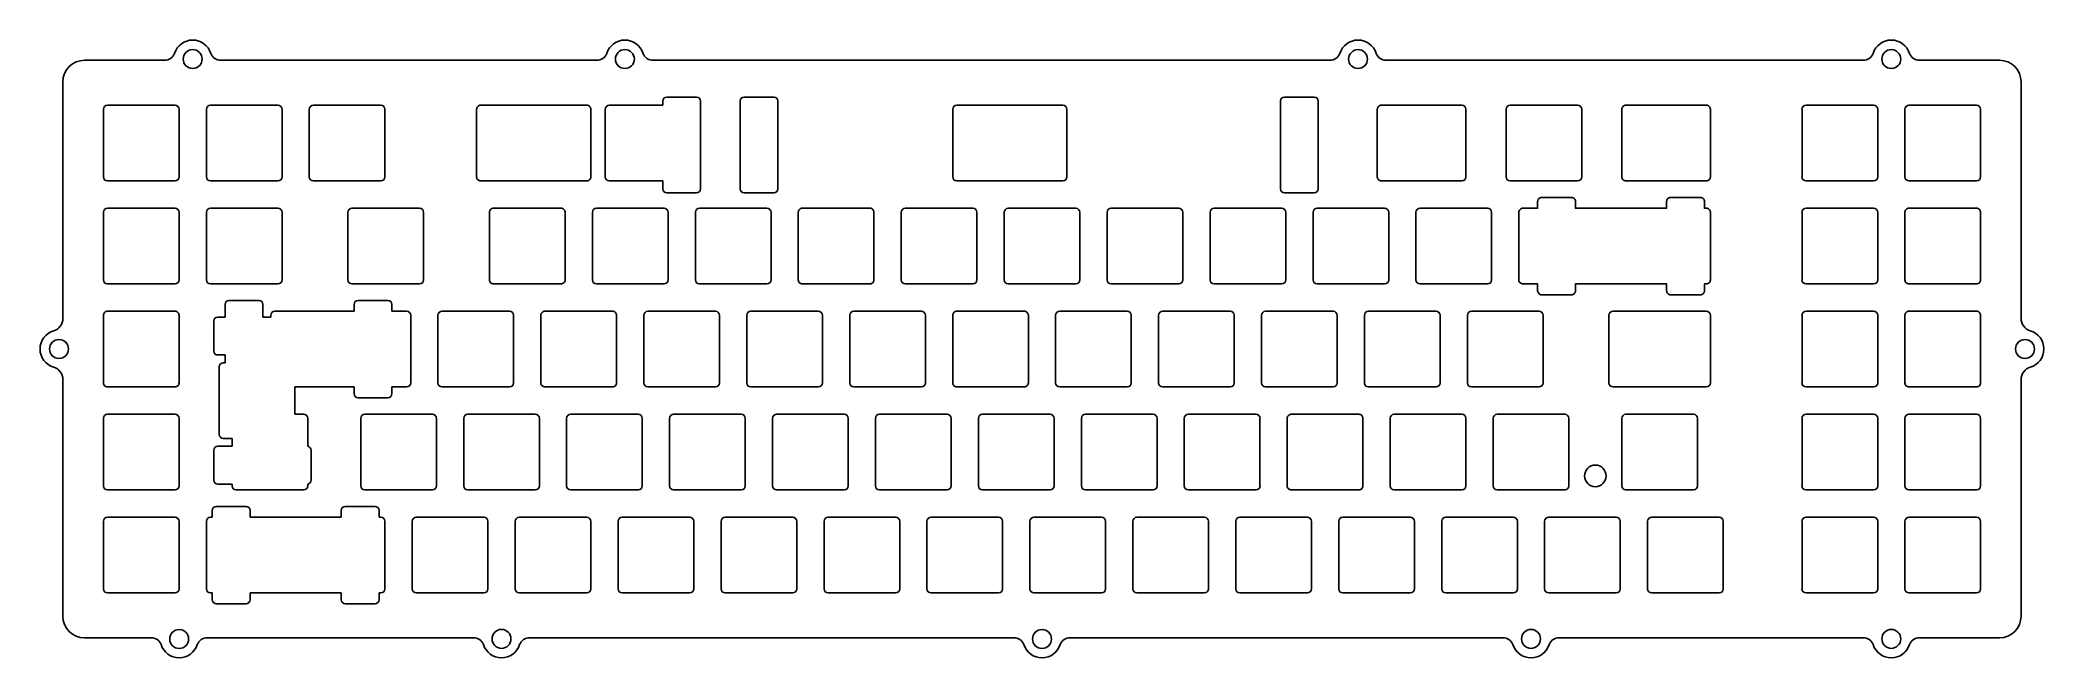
# Model space of a CAD drawing. Header units: millimetres. Extents: x -362 to 9, y -11 to 103.
import ezdxf

# ---------------------------------------------------------------- set-up
doc = ezdxf.new("R2010")
doc.units = ezdxf.units.MM
doc.layers.get('0').update_dxf_attribs({"linetype": 'CONTINUOUS'})

msp = doc.modelspace()

# ---------------------------------------------------------------- linework, layer by layer
for p, q in [((-342.38, 99.62), (-353.4, 99.62)), ((-338.58, 99.62), (-342.38, 99.62)), ((-258.6, 99.62), (-328.17, 99.62)), ((-122.93, 99.62), (-248.2, 99.62)), ((-24.25, 99.62), (-112.52, 99.62)), ((-10.05, 99.62), (-13.85, 99.62)), ((0.97, 99.62), (-10.05, 99.62)), ((-357.4, 95.62), (-357.4, 51.85)), ((-245.64, 92.8), (-240.14, 92.8, 0)), ((-231.34, 92.8), (-225.84, 92.8)), ((-131.34, 92.8), (-125.84, 92.8, 0)), ((4.97, 51.85), (4.97, 95.62)), ((-349.9, 78.05), (-349.9, 90.55, 0)), ((-349.15, 91.3), (-336.65, 91.3)), ((-335.9, 90.55), (-335.9, 78.05)), ((-330.85, 78.05), (-330.85, 90.55, 0)), ((-330.1, 91.3), (-317.6, 91.3)), ((-316.85, 90.55), (-316.85, 78.05, 0)), ((-311.8, 78.05), (-311.8, 90.55)), ((-311.05, 91.3), (-298.55, 91.3)), ((-297.8, 90.55), (-297.8, 78.05, 0)), ((-257.03, 78.05), (-257.03, 90.55, 0)), ((-256.28, 91.3), (-246.39, 91.3, 0)), ((-246.39, 91.3, 0), (-246.39, 92.05, 0)), ((-239.39, 92.05), (-239.39, 75.85)), ((-232.09, 75.85), (-232.09, 92.05, 0)), ((-225.09, 92.05), (-225.09, 75.85, 0)), ((-192.74, 78.05), (-192.74, 90.55, 0)), ((-191.99, 91.3), (-172.34, 91.3, 0)), ((-171.59, 90.55), (-171.59, 78.05)), ((-132.09, 75.85), (-132.09, 92.05, 0)), ((-125.09, 92.05), (-125.09, 75.85, 0)), ((-114.16, 78.05), (-114.16, 90.55)), ((-113.41, 91.3), (-98.52, 91.3, 0)), ((-97.77, 90.55), (-97.77, 78.05, 0)), ((-90.34, 78.05), (-90.34, 90.55)), ((-89.59, 91.3), (-77.09, 91.3, 0)), ((-76.34, 90.55), (-76.34, 78.05, 0)), ((-35.57, 78.05), (-35.57, 90.55, 0)), ((-34.83, 91.3), (-22.32, 91.3, 0)), ((-21.57, 90.55), (-21.57, 78.05, 0)), ((-16.52, 78.05), (-16.52, 90.55, 0)), ((-15.78, 91.3), (-3.28, 91.3, 0)), ((-2.52, 90.55), (-2.52, 78.05)), ((-336.65, 77.3), (-349.15, 77.3, 0)), ((-317.6, 77.3), (-330.1, 77.3)), ((-298.55, 77.3), (-311.05, 77.3)), ((-246.39, 77.3, 0), (-256.28, 77.3, 0)), ((-246.39, 75.85), (-246.39, 77.3, 0)), ((-240.14, 75.1), (-245.64, 75.1, 0)), ((-225.84, 75.1), (-231.34, 75.1)), ((-172.34, 77.3), (-191.99, 77.3)), ((-125.84, 75.1), (-131.34, 75.1)), ((-98.52, 77.3), (-113.41, 77.3)), ((-77.09, 77.3), (-89.59, 77.3)), ((-22.32, 77.3), (-34.83, 77.3)), ((-3.28, 77.3), (-15.78, 77.3, 0)), ((-349.9, 59), (-349.9, 71.5)), ((-349.15, 72.25), (-336.65, 72.25)), ((-335.9, 71.5), (-335.9, 59, 0)), ((-330.85, 59), (-330.85, 71.5)), ((-330.1, 72.25), (-317.6, 72.25, 0)), ((-316.85, 71.5), (-316.85, 59)), ((-304.66, 59), (-304.66, 71.5)), ((-303.91, 72.25), (-291.41, 72.25)), ((-290.66, 71.5), (-290.66, 59)), ((-259.41, 59), (-259.41, 71.5, 0)), ((-258.66, 72.25), (-246.16, 72.25)), ((-245.41, 71.5), (-245.41, 59, 0)), ((-240.36, 59), (-240.36, 71.5, 0)), ((-239.61, 72.25), (-227.11, 72.25, 0)), ((-226.36, 71.5), (-226.36, 59)), ((-202.26, 59), (-202.26, 71.5, 0)), ((-201.51, 72.25), (-189.01, 72.25, 0)), ((-188.26, 71.5), (-188.26, 59)), ((-183.21, 59), (-183.21, 71.5)), ((-182.46, 72.25), (-169.96, 72.25, 0)), ((-169.21, 71.5), (-169.21, 59, 0)), ((-164.16, 59), (-164.16, 71.5)), ((-163.41, 72.25), (-150.91, 72.25)), ((-150.16, 71.5), (-150.16, 59, 0)), ((-145.11, 59), (-145.11, 71.5, 0)), ((-144.36, 72.25), (-131.86, 72.25)), ((-131.11, 71.5), (-131.11, 59)), ((-126.06, 59), (-126.06, 71.5)), ((-125.31, 72.25), (-112.81, 72.25, 0)), ((-112.06, 71.5), (-112.06, 59)), ((-107.01, 59), (-107.01, 71.5)), ((-106.26, 72.25), (-93.76, 72.25, 0)), ((-93.01, 71.5), (-93.01, 59)), ((-35.57, 59), (-35.57, 71.5)), ((-34.83, 72.25), (-22.32, 72.25, 0)), ((-21.57, 71.5), (-21.57, 59)), ((-336.65, 58.25), (-349.15, 58.25)), ((-317.6, 58.25), (-330.1, 58.25)), ((-291.41, 58.25), (-303.91, 58.25, 0)), ((-246.16, 58.25), (-258.66, 58.25)), ((-227.11, 58.25), (-239.61, 58.25)), ((-189.01, 58.25), (-201.51, 58.25)), ((-169.96, 58.25), (-182.46, 58.25)), ((-150.91, 58.25), (-163.41, 58.25, 0)), ((-131.86, 58.25), (-144.36, 58.25, 0)), ((-112.81, 58.25), (-125.31, 58.25)), ((-93.76, 58.25), (-106.26, 58.25, 0)), ((-22.32, 58.25), (-34.83, 58.25, 0)), ((-328.72, 52.11), (-327.38, 52.11, 0)), ((-327.38, 52.11, 0), (-327.38, 54.45)), ((-326.63, 55.2), (-321.13, 55.2)), ((-320.38, 54.45), (-320.38, 52.11, 0)), ((-320.38, 52.11, 0), (-318.94, 52.11, 0)), ((-318.94, 52.11, 0), (-318.94, 52.45)), ((-318.19, 53.2), (-303.51, 53.2, 0)), ((-303.51, 53.2, 0), (-303.51, 54.45)), ((-302.76, 55.2), (-297.26, 55.2, 0)), ((-296.51, 54.45), (-296.51, 53.2, 0)), ((-296.51, 53.2, 0), (-293.79, 53.2)), ((-293.04, 52.45), (-293.04, 39.95, 0)), ((-287.99, 39.95), (-287.99, 52.45, 0)), ((-287.24, 53.2), (-274.74, 53.2, 0)), ((-273.99, 52.45), (-273.99, 39.95, 0)), ((-249.89, 39.95), (-249.89, 52.45, 0)), ((-249.14, 53.2), (-236.64, 53.2)), ((-235.89, 52.45), (-235.89, 39.95)), ((-230.84, 39.95), (-230.84, 52.45, 0)), ((-230.09, 53.2), (-217.59, 53.2, 0)), ((-216.84, 52.45), (-216.84, 39.95)), ((-211.79, 39.95), (-211.79, 52.45)), ((-211.04, 53.2), (-198.54, 53.2, 0)), ((-197.79, 52.45), (-197.79, 39.95, 0)), ((-173.69, 39.95), (-173.69, 52.45, 0)), ((-172.94, 53.2), (-160.44, 53.2)), ((-159.69, 52.45), (-159.69, 39.95)), ((-154.64, 39.95), (-154.64, 52.45, 0)), ((-153.89, 53.2), (-141.39, 53.2)), ((-140.64, 52.45), (-140.64, 39.95, 0)), ((-135.59, 39.95), (-135.59, 52.45, 0)), ((-134.84, 53.2), (-122.34, 53.2)), ((-121.59, 52.45), (-121.59, 39.95, 0)), ((-116.54, 39.95), (-116.54, 52.45)), ((-115.79, 53.2), (-103.29, 53.2)), ((-102.54, 52.45), (-102.54, 39.95, 0)), ((-97.49, 39.95), (-97.49, 52.45)), ((-96.74, 53.2), (-84.24, 53.2)), ((-83.49, 52.45), (-83.49, 39.95, 0)), ((-71.29, 39.95), (-71.29, 52.45)), ((-70.54, 53.2), (-53.28, 53.2, 0)), ((-52.53, 52.45), (-52.53, 39.95)), ((-35.57, 39.95), (-35.57, 52.45, 0)), ((-34.83, 53.2), (-22.32, 53.2, 0)), ((-21.57, 52.45), (-21.57, 39.95, 0)), ((-329.47, 45.86), (-329.47, 51.36)), ((-327.38, 45.11, 0), (-328.72, 45.11, 0)), ((-327.38, 43.67, 0), (-327.38, 45.11, 0)), ((-328.47, 30.42), (-328.47, 42.92, 0)), ((-327.72, 43.67), (-327.38, 43.67, 0)), ((-357.4, 40.59), (-357.4, -3.19)), ((-303.51, 39.2, 0), (-314.47, 39.2, 0)), ((-314.47, 39.2, 0), (-314.47, 34.15, 0)), ((-303.51, 37.95), (-303.51, 39.2, 0)), ((-297.26, 37.2), (-302.76, 37.2)), ((-293.79, 39.2), (-296.51, 39.2, 0)), ((-296.51, 39.2, 0), (-296.51, 37.95)), ((-274.74, 39.2), (-287.24, 39.2)), ((-236.64, 39.2), (-249.14, 39.2)), ((-217.59, 39.2), (-230.09, 39.2, 0)), ((-198.54, 39.2), (-211.04, 39.2)), ((-160.44, 39.2), (-172.94, 39.2, 0)), ((-141.39, 39.2), (-153.89, 39.2, 0)), ((-122.34, 39.2), (-134.84, 39.2)), ((-103.29, 39.2), (-115.79, 39.2)), ((-84.24, 39.2), (-96.74, 39.2, 0)), ((-53.28, 39.2), (-70.54, 39.2)), ((-22.32, 39.2), (-34.83, 39.2)), ((4.97, -3.19), (4.97, 40.59)), ((-349.9, 20.9), (-349.9, 33.4, 0)), ((-349.15, 34.15), (-336.65, 34.15)), ((-335.9, 33.4), (-335.9, 20.9, 0)), ((-314.47, 34.15, 0), (-312.84, 34.15, 0)), ((-312.09, 33.4), (-312.09, 28.22)), ((-302.28, 20.9), (-302.28, 33.4, 0)), ((-301.53, 34.15), (-289.02, 34.15)), ((-288.27, 33.4), (-288.27, 20.9)), ((-283.23, 20.9), (-283.23, 33.4)), ((-282.48, 34.15), (-269.98, 34.15)), ((-269.23, 33.4), (-269.23, 20.9, 0)), ((-264.18, 20.9), (-264.18, 33.4, 0)), ((-263.43, 34.15), (-250.93, 34.15)), ((-250.18, 33.4), (-250.18, 20.9)), ((-245.13, 20.9), (-245.13, 33.4)), ((-244.38, 34.15), (-231.88, 34.15, 0)), ((-231.12, 33.4), (-231.12, 20.9)), ((-226.07, 20.9), (-226.07, 33.4)), ((-225.32, 34.15), (-212.82, 34.15)), ((-212.07, 33.4), (-212.07, 20.9)), ((-207.03, 20.9), (-207.03, 33.4, 0)), ((-206.28, 34.15), (-193.78, 34.15)), ((-193.03, 33.4), (-193.03, 20.9, 0)), ((-187.97, 20.9), (-187.97, 33.4, 0)), ((-187.23, 34.15), (-174.73, 34.15)), ((-173.98, 33.4), (-173.98, 20.9, 0)), ((-168.93, 20.9), (-168.93, 33.4, 0)), ((-168.18, 34.15), (-155.68, 34.15)), ((-154.93, 33.4), (-154.93, 20.9)), ((-149.88, 20.9), (-149.88, 33.4)), ((-149.13, 34.15), (-136.62, 34.15, 0)), ((-135.88, 33.4), (-135.88, 20.9, 0)), ((-111.78, 20.9), (-111.78, 33.4)), ((-111.03, 34.15), (-98.52, 34.15)), ((-97.77, 33.4), (-97.77, 20.9, 0)), ((-92.72, 20.9), (-92.72, 33.4, 0)), ((-91.97, 34.15), (-79.47, 34.15)), ((-78.72, 33.4), (-78.72, 20.9)), ((-68.91, 20.9), (-68.91, 33.4)), ((-68.16, 34.15), (-55.66, 34.15)), ((-54.91, 33.4), (-54.91, 20.9, 0)), ((-35.57, 20.9), (-35.57, 33.4)), ((-34.83, 34.15), (-22.32, 34.15, 0)), ((-21.57, 33.4), (-21.57, 20.9)), ((-16.52, 20.9), (-16.52, 33.4, 0)), ((-15.78, 34.15), (-3.28, 34.15)), ((-2.52, 33.4), (-2.52, 20.9)), ((-326.09, 29.67, 0), (-327.72, 29.67, 0)), ((-326.09, 28.23, 0), (-326.09, 29.67, 0)), ((-329.47, 21.98), (-329.47, 27.48)), ((-328.72, 28.23), (-326.09, 28.23, 0)), ((-311.47, 27.48), (-311.47, 21.98)), ((-336.65, 20.15), (-349.15, 20.15)), ((-326.09, 21.23, 0), (-328.72, 21.23)), ((-326.09, 20.9), (-326.09, 21.23, 0)), ((-312.84, 20.15), (-325.34, 20.15)), ((-312.09, 21.24), (-312.09, 20.9, 0)), ((-289.02, 20.15), (-301.53, 20.15)), ((-269.98, 20.15), (-282.48, 20.15, 0)), ((-250.93, 20.15), (-263.43, 20.15, 0)), ((-231.88, 20.15), (-244.38, 20.15)), ((-212.82, 20.15), (-225.32, 20.15, 0)), ((-193.78, 20.15), (-206.28, 20.15)), ((-174.73, 20.15), (-187.23, 20.15)), ((-155.68, 20.15), (-168.18, 20.15)), ((-136.62, 20.15), (-149.13, 20.15)), ((-98.52, 20.15), (-111.03, 20.15)), ((-79.47, 20.15), (-91.97, 20.15)), ((-55.66, 20.15), (-68.16, 20.15)), ((-22.32, 20.15), (-34.83, 20.15)), ((-3.28, 20.15), (-15.78, 20.15, 0)), ((-349.15, 15.1), (-336.65, 15.1, 0)), ((-330.1, 15.1), (-329.76, 15.1, 0)), ((-329.76, 15.1, 0), (-329.76, 16.35)), ((-329.01, 17.1), (-323.51, 17.1)), ((-322.76, 16.35), (-322.76, 15.1, 0)), ((-322.76, 15.1, 0), (-305.89, 15.1, 0)), ((-305.89, 15.1, 0), (-305.89, 16.35)), ((-305.14, 17.1), (-299.64, 17.1)), ((-298.89, 16.35), (-298.89, 15.1, 0)), ((-298.89, 15.1, 0), (-298.55, 15.1, 0)), ((-292, 15.1), (-279.5, 15.1)), ((-272.95, 15.1), (-260.45, 15.1)), ((-253.9, 15.1), (-241.4, 15.1, 0)), ((-234.85, 15.1), (-222.35, 15.1, 0)), ((-215.8, 15.1), (-203.3, 15.1, 0)), ((-196.75, 15.1), (-184.25, 15.1)), ((-177.7, 15.1), (-165.2, 15.1, 0)), ((-158.65, 15.1), (-146.15, 15.1, 0)), ((-139.6, 15.1), (-127.1, 15.1, 0)), ((-120.55, 15.1), (-108.05, 15.1, 0)), ((-101.5, 15.1), (-89, 15.1)), ((-82.45, 15.1), (-69.95, 15.1, 0)), ((-63.4, 15.1), (-50.9, 15.1, 0)), ((-34.83, 15.1), (-22.32, 15.1)), ((-15.78, 15.1), (-3.28, 15.1)), ((-349.9, 1.85), (-349.9, 14.35, 0)), ((-335.9, 14.35), (-335.9, 1.85, 0)), ((-330.85, 1.85), (-330.85, 14.35)), ((-297.8, 14.35), (-297.8, 1.85)), ((-292.75, 1.85), (-292.75, 14.35)), ((-278.75, 14.35), (-278.75, 1.85, 0)), ((-273.7, 1.85), (-273.7, 14.35, 0)), ((-259.7, 14.35), (-259.7, 1.85)), ((-254.65, 1.85), (-254.65, 14.35)), ((-240.65, 14.35), (-240.65, 1.85)), ((-235.6, 1.85), (-235.6, 14.35, 0)), ((-221.6, 14.35), (-221.6, 1.85, 0)), ((-216.55, 1.85), (-216.55, 14.35)), ((-202.55, 14.35), (-202.55, 1.85)), ((-197.5, 1.85), (-197.5, 14.35)), ((-183.5, 14.35), (-183.5, 1.85, 0)), ((-178.45, 1.85), (-178.45, 14.35)), ((-164.45, 14.35), (-164.45, 1.85)), ((-159.4, 1.85), (-159.4, 14.35, 0)), ((-145.4, 14.35), (-145.4, 1.85, 0)), ((-140.35, 1.85), (-140.35, 14.35)), ((-126.35, 14.35), (-126.35, 1.85, 0)), ((-121.3, 1.85), (-121.3, 14.35)), ((-107.3, 14.35), (-107.3, 1.85)), ((-102.25, 1.85), (-102.25, 14.35, 0)), ((-88.25, 14.35), (-88.25, 1.85)), ((-83.2, 1.85), (-83.2, 14.35, 0)), ((-69.2, 14.35), (-69.2, 1.85)), ((-64.15, 1.85), (-64.15, 14.35, 0)), ((-50.15, 14.35), (-50.15, 1.85, 0)), ((-35.57, 1.85), (-35.57, 14.35, 0)), ((-21.57, 14.35), (-21.57, 1.85)), ((-16.52, 1.85), (-16.52, 14.35)), ((-2.52, 14.35), (-2.52, 1.85, 0)), ((-336.65, 1.1), (-349.15, 1.1)), ((-329.76, 1.1), (-330.1, 1.1)), ((-329.76, -0.15), (-329.76, 1.1)), ((-322.76, 1.1), (-322.76, -0.15)), ((-305.89, 1.1), (-322.76, 1.1)), ((-305.89, -0.15), (-305.89, 1.1)), ((-298.55, 1.1), (-298.89, 1.1)), ((-298.89, 1.1), (-298.89, -0.15)), ((-279.5, 1.1), (-292, 1.1)), ((-260.45, 1.1), (-272.95, 1.1)), ((-241.4, 1.1), (-253.9, 1.1)), ((-222.35, 1.1), (-234.85, 1.1)), ((-203.3, 1.1), (-215.8, 1.1)), ((-184.25, 1.1), (-196.75, 1.1)), ((-165.2, 1.1), (-177.7, 1.1)), ((-146.15, 1.1), (-158.65, 1.1)), ((-127.1, 1.1), (-139.6, 1.1)), ((-108.05, 1.1), (-120.55, 1.1)), ((-89, 1.1), (-101.5, 1.1)), ((-69.95, 1.1), (-82.45, 1.1)), ((-50.9, 1.1), (-63.4, 1.1)), ((-22.32, 1.1), (-34.83, 1.1)), ((-3.28, 1.1), (-15.78, 1.1)), ((-323.51, -0.9), (-329.01, -0.9, 0)), ((-299.64, -0.9), (-305.14, -0.9)), ((-353.4, -7.19), (-341.08, -7.19)), ((-330.67, -7.19), (-281.43, -7.19)), ((-271.02, -7.19), (-181.42, -7.19)), ((-171.01, -7.19), (-90.93, -7.19)), ((-80.52, -7.19), (-24.25, -7.19)), ((-13.85, -7.19), (0.97, -7.19))]:
    msp.add_line(p, q)
for points in [[(-259.7, 78.05), (-259.7, 90.55, 0.414214), (-260.45, 91.3), (-280.09, 91.3, 0.414214), (-280.84, 90.55), (-280.84, 78.05, 0.414214), (-280.09, 77.3), (-260.45, 77.3, 0.414214)], [(-68.16, 77.3), (-53.28, 77.3, 0.414214), (-52.53, 78.05), (-52.53, 90.55, 0.414214), (-53.28, 91.3), (-68.16, 91.3, 0.414214), (-68.91, 90.55), (-68.91, 78.05, 0.414214)], [(-60.62, 73.5), (-60.62, 72.25), (-77.49, 72.25), (-77.49, 73.5, 0.414214), (-78.24, 74.25), (-83.74, 74.25, 0.414214), (-84.49, 73.5), (-84.49, 72.25), (-87.21, 72.25, 0.414214), (-87.96, 71.5), (-87.96, 59, 0.414214), (-87.21, 58.25), (-84.49, 58.25), (-84.49, 57, 0.414214), (-83.74, 56.25), (-78.24, 56.25, 0.414214), (-77.49, 57), (-77.49, 58.25), (-60.62, 58.25), (-60.62, 57, 0.414214), (-59.87, 56.25), (-54.37, 56.25, 0.414214), (-53.62, 57), (-53.62, 58.25), (-53.28, 58.25, 0.414214), (-52.53, 59), (-52.53, 71.5, 0.414214), (-53.28, 72.25), (-53.62, 72.25), (-53.62, 73.5, 0.414214), (-54.37, 74.25), (-59.87, 74.25, 0.414214)], [(-264.46, 59), (-264.46, 71.5, 0.414214), (-265.21, 72.25), (-277.71, 72.25, 0.414214), (-278.46, 71.5), (-278.46, 59, 0.414214), (-277.71, 58.25), (-265.21, 58.25, 0.414214)], [(-220.56, 72.25, 0.414214), (-221.31, 71.5), (-221.31, 59, 0.414214), (-220.56, 58.25), (-208.06, 58.25, 0.414214), (-207.31, 59), (-207.31, 71.5, 0.414214), (-208.06, 72.25)], [(-15.78, 58.25), (-3.28, 58.25, 0.414214), (-2.52, 59), (-2.52, 71.5, 0.414214), (-3.28, 72.25), (-15.78, 72.25, 0.414214), (-16.52, 71.5), (-16.52, 59, 0.414214)], [(-336.65, 39.2, 0.414214), (-335.9, 39.95), (-335.9, 52.45, 0.414214), (-336.65, 53.2), (-349.15, 53.2, 0.414214), (-349.9, 52.45), (-349.9, 39.95, 0.414214), (-349.15, 39.2)], [(-268.19, 39.2), (-255.69, 39.2, 0.414214), (-254.94, 39.95), (-254.94, 52.45, 0.414214), (-255.69, 53.2), (-268.19, 53.2, 0.414214), (-268.94, 52.45), (-268.94, 39.95, 0.414214)], [(-191.99, 39.2), (-179.49, 39.2, 0.414214), (-178.74, 39.95), (-178.74, 52.45, 0.414214), (-179.49, 53.2), (-191.99, 53.2, 0.414214), (-192.74, 52.45), (-192.74, 39.95, 0.414214)], [(-3.28, 53.2), (-15.78, 53.2, 0.414214), (-16.52, 52.45), (-16.52, 39.95, 0.414214), (-15.78, 39.2), (-3.28, 39.2, 0.414214), (-2.52, 39.95), (-2.52, 52.45, 0.414214)], [(-130.83, 33.4), (-130.83, 20.9, 0.414214), (-130.08, 20.15), (-117.57, 20.15, 0.414214), (-116.82, 20.9), (-116.82, 33.4, 0.414214), (-117.57, 34.15), (-130.08, 34.15, 0.414214)]]:
    msp.add_lwpolyline(points, format="xyb", close=True)
for centre, radius in [((-333.38, 99.84), 1.75), ((-253.4, 99.84), 1.75), ((-117.73, 99.84), 1.75), ((-19.05, 99.84), 1.75), ((-358.12, 46.22), 1.75), ((5.69, 46.22), 1.75), ((-73.82, 22.75), 2), ((-335.88, -7.41), 1.75), ((-276.23, -7.4), 1.75), ((-176.21, -7.41), 1.75), ((-85.72, -7.4), 1.75), ((-19.05, -7.4), 1.75)]:
    msp.add_circle(centre, radius)
for centre, radius, start, end in [((-338.58, 101.62), 2, 269.9998, 338.0217), ((-333.38, 99.84), 3.51, 17.2246, 162.7754), ((-328.17, 101.62), 2, 201.9784, 269.9999), ((-258.6, 101.62), 2, 269.9998, 338.0217), ((-253.4, 99.84), 3.51, 17.2246, 162.7754), ((-248.2, 101.62), 2, 201.9784, 269.9999), ((-122.93, 101.62), 2, 269.9998, 338.0218), ((-117.73, 99.84), 3.51, 17.2246, 162.7754), ((-112.52, 101.62), 2, 201.9784, 269.9999), ((-24.25, 101.62), 2, 269.9998, 338.0218), ((-19.05, 99.84), 3.51, 17.2246, 162.7754), ((-13.85, 101.62), 2, 201.9784, 269.9999), ((-353.4, 95.62), 4, 90, 180), ((0.97, 95.62), 4, 0, 90), ((-245.64, 92.05), 0.75, 90, 180), ((-240.14, 92.05), 0.75, 0, 90), ((-231.34, 92.05), 0.75, 90, 180), ((-225.84, 92.05), 0.75, 0, 90), ((-131.34, 92.05), 0.75, 90, 180), ((-125.84, 92.05), 0.75, 0, 90), ((-349.15, 90.55), 0.75, 90, 180), ((-336.65, 90.55), 0.75, 0, 90), ((-330.1, 90.55), 0.75, 90, 180), ((-317.6, 90.55), 0.75, 0, 90), ((-311.05, 90.55), 0.75, 90, 180), ((-298.55, 90.55), 0.75, 0, 90), ((-256.28, 90.55), 0.75, 90, 180), ((-191.99, 90.55), 0.75, 90, 180), ((-172.34, 90.55), 0.75, 0, 90), ((-113.41, 90.55), 0.75, 89.9998, 180), ((-98.52, 90.55), 0.75, 0, 90), ((-89.59, 90.55), 0.75, 90, 180), ((-77.09, 90.55), 0.75, 0, 90), ((-34.83, 90.55), 0.75, 90, 180), ((-22.32, 90.55), 0.75, 0, 90), ((-15.78, 90.55), 0.75, 90, 180), ((-3.28, 90.55), 0.75, 0, 90), ((-349.15, 78.05), 0.75, 180, 270), ((-336.65, 78.05), 0.75, -90, 0), ((-330.1, 78.05), 0.75, 180, 270), ((-317.6, 78.05), 0.75, -90, 0), ((-311.05, 78.05), 0.75, 180, 270), ((-298.55, 78.05), 0.75, -90, 0), ((-256.28, 78.05), 0.75, 180, 270), ((-191.99, 78.05), 0.75, 180, 270), ((-172.34, 78.05), 0.75, 270, 360), ((-113.41, 78.05), 0.75, 180, 270.0002), ((-98.52, 78.05), 0.75, -90, 0), ((-89.59, 78.05), 0.75, 180, 270), ((-77.09, 78.05), 0.75, -90, 0), ((-34.83, 78.05), 0.75, 180, 270), ((-22.32, 78.05), 0.75, -90, 0), ((-15.78, 78.05), 0.75, 180, 270), ((-3.28, 78.05), 0.75, 270, 360), ((-245.64, 75.85), 0.75, 180, 270), ((-240.14, 75.85), 0.75, -90, 0), ((-231.34, 75.85), 0.75, 180, 270), ((-225.84, 75.85), 0.75, -90, 0), ((-131.34, 75.85), 0.75, 180, 270), ((-125.84, 75.85), 0.75, -90, 0), ((-349.15, 71.5), 0.75, 90, 180), ((-336.65, 71.5), 0.75, 0, 90), ((-330.1, 71.5), 0.75, 90, 180), ((-317.6, 71.5), 0.75, 0, 90), ((-303.91, 71.5), 0.75, 90, 180), ((-291.41, 71.5), 0.75, 0, 90), ((-258.66, 71.5), 0.75, 90, 180), ((-246.16, 71.5), 0.75, 0, 90), ((-239.61, 71.5), 0.75, 90, 180), ((-227.11, 71.5), 0.75, 0, 90), ((-201.51, 71.5), 0.75, 90, 180), ((-189.01, 71.5), 0.75, 0, 90), ((-182.46, 71.5), 0.75, 90, 180), ((-169.96, 71.5), 0.75, 0, 90), ((-163.41, 71.5), 0.75, 90, 180), ((-150.91, 71.5), 0.75, 0, 90), ((-144.36, 71.5), 0.75, 90, 180), ((-131.86, 71.5), 0.75, 0, 90), ((-125.31, 71.5), 0.75, 90, 180), ((-112.81, 71.5), 0.75, 0, 90), ((-106.26, 71.5), 0.75, 90, 180), ((-93.76, 71.5), 0.75, 0, 90), ((-34.83, 71.5), 0.75, 90, 180), ((-22.32, 71.5), 0.75, 0, 90), ((-349.15, 59), 0.75, 180, 270), ((-336.65, 59), 0.75, -90, 0), ((-330.1, 59), 0.75, 180, 270), ((-317.6, 59), 0.75, -90, 0), ((-303.91, 59), 0.75, 180, 270), ((-291.41, 59), 0.75, -90, 0), ((-258.66, 59), 0.75, 180, 270), ((-246.16, 59), 0.75, -90, 0), ((-239.61, 59), 0.75, 180, 270), ((-227.11, 59), 0.75, -90, 0), ((-201.51, 59), 0.75, 180, 270), ((-189.01, 59), 0.75, 270, 360), ((-182.46, 59), 0.75, 180, 270), ((-169.96, 59), 0.75, -90, 0), ((-163.41, 59), 0.75, 180, 270), ((-150.91, 59), 0.75, -90, 0), ((-144.36, 59), 0.75, 180, 270), ((-131.86, 59), 0.75, -90, 0), ((-125.31, 59), 0.75, 180, 270), ((-112.81, 59), 0.75, 270, 360), ((-106.26, 59), 0.75, 180, 270), ((-93.76, 59), 0.75, 270, 360), ((-34.83, 59), 0.75, 180, 270), ((-22.32, 59), 0.75, -90, 0), ((-328.72, 51.36), 0.75, 90, 180), ((-326.63, 54.45), 0.75, 90, 180), ((-321.13, 54.45), 0.75, 0, 90), ((-318.19, 52.45), 0.75, 90, 180), ((-302.76, 54.45), 0.75, 90, 180), ((-297.26, 54.45), 0.75, 0, 90), ((-293.79, 52.45), 0.75, 0, 90), ((-287.24, 52.45), 0.75, 90, 180), ((-274.74, 52.45), 0.75, 0, 90), ((-249.14, 52.45), 0.75, 90, 180), ((-236.64, 52.45), 0.75, 0, 90), ((-230.09, 52.45), 0.75, 90, 180), ((-217.59, 52.45), 0.75, 0, 90), ((-211.04, 52.45), 0.75, 90, 180), ((-198.54, 52.45), 0.75, 0, 90), ((-172.94, 52.45), 0.75, 90, 180), ((-160.44, 52.45), 0.75, 0, 90), ((-153.89, 52.45), 0.75, 90, 180), ((-141.39, 52.45), 0.75, 0, 90), ((-134.84, 52.45), 0.75, 90, 180), ((-122.34, 52.45), 0.75, 0, 90), ((-115.79, 52.45), 0.75, 90, 180), ((-103.29, 52.45), 0.75, 0, 90), ((-96.74, 52.45), 0.75, 90, 180), ((-84.24, 52.45), 0.75, 0, 90), ((-70.54, 52.45), 0.75, 90, 180), ((-53.28, 52.45), 0.75, 0, 90), ((-34.83, 52.45), 0.75, 90, 180), ((-22.32, 52.45), 0.75, 0, 90), ((-358.12, 46.22), 3.5, 106.3093, 253.6907), ((-359.77, 51.85), 2.37, -73.6907, 0), ((7.34, 51.85), 2.36, 180, 253.7315), ((5.69, 46.22), 3.5, -73.7315, 73.7315), ((-328.72, 45.86), 0.75, 180, 270), ((-359.77, 40.59), 2.37, 0, 73.6907), ((-327.72, 42.92), 0.75, 90, 180), ((7.34, 40.59), 2.36, 106.2685, 180), ((-302.76, 37.95), 0.75, 180, 270), ((-297.26, 37.95), 0.75, 270, 360), ((-293.79, 39.95), 0.75, -90, 0), ((-287.24, 39.95), 0.75, 180, 270), ((-274.74, 39.95), 0.75, -90, 0), ((-249.14, 39.95), 0.75, 180, 270), ((-236.64, 39.95), 0.75, 270, 360), ((-230.09, 39.95), 0.75, 180, 270), ((-217.59, 39.95), 0.75, 270, 360), ((-211.04, 39.95), 0.75, 180, 270), ((-198.54, 39.95), 0.75, 270, 360), ((-172.94, 39.95), 0.75, 180, 270), ((-160.44, 39.95), 0.75, -90, 0), ((-153.89, 39.95), 0.75, 180, 270), ((-141.39, 39.95), 0.75, -90, 0), ((-134.84, 39.95), 0.75, 180, 270), ((-122.34, 39.95), 0.75, -90, 0), ((-115.79, 39.95), 0.75, 180, 270), ((-103.29, 39.95), 0.75, -90, 0), ((-96.74, 39.95), 0.75, 180, 270), ((-84.24, 39.95), 0.75, -90, 0), ((-70.54, 39.95), 0.75, 180, 270), ((-53.28, 39.95), 0.75, -90, 0), ((-34.83, 39.95), 0.75, 180, 270), ((-22.32, 39.95), 0.75, -90, 0), ((-349.15, 33.4), 0.75, 90, 180), ((-336.65, 33.4), 0.75, 0, 90), ((-312.84, 33.4), 0.75, 0, 90), ((-301.53, 33.4), 0.75, 90, 180), ((-289.02, 33.4), 0.75, 0, 90), ((-282.48, 33.4), 0.75, 90, 180), ((-269.98, 33.4), 0.75, 0, 90), ((-263.43, 33.4), 0.75, 90, 180), ((-250.93, 33.4), 0.75, 0, 90), ((-244.38, 33.4), 0.75, 90, 180), ((-231.88, 33.4), 0.75, 0, 90), ((-225.32, 33.4), 0.75, 90, 180), ((-212.82, 33.4), 0.75, 0, 90), ((-206.28, 33.4), 0.75, 90, 180), ((-193.78, 33.4), 0.75, 0, 90), ((-187.23, 33.4), 0.75, 90, 180), ((-174.73, 33.4), 0.75, 0, 90), ((-168.18, 33.4), 0.75, 90, 180), ((-155.68, 33.4), 0.75, 0, 90), ((-149.13, 33.4), 0.75, 90, 180), ((-136.62, 33.4), 0.75, 0, 90), ((-111.03, 33.4), 0.75, 90, 180), ((-98.52, 33.4), 0.75, 0, 90), ((-91.97, 33.4), 0.75, 90, 180), ((-79.47, 33.4), 0.75, 0, 90), ((-68.16, 33.4), 0.75, 90, 180), ((-55.66, 33.4), 0.75, 0, 90), ((-34.83, 33.4), 0.75, 90, 180), ((-22.32, 33.4), 0.75, 0, 90), ((-15.78, 33.4), 0.75, 90, 180), ((-3.28, 33.4), 0.75, 0, 90), ((-327.72, 30.42), 0.75, 180, 270), ((-328.72, 27.48), 0.75, 90, 180), ((-312.22, 27.48), 0.75, 0, 79.9213), ((-349.15, 20.9), 0.75, 180, 270), ((-336.65, 20.9), 0.75, -90, 0), ((-328.72, 21.98), 0.75, 180, 270), ((-325.34, 20.9), 0.75, 180, 270), ((-312.84, 20.9), 0.75, -90, 0), ((-312.22, 21.98), 0.75, 280.0787, 360), ((-301.53, 20.9), 0.75, 180, 270), ((-289.02, 20.9), 0.75, 270, 360), ((-282.48, 20.9), 0.75, 180, 270), ((-269.98, 20.9), 0.75, -90, 0), ((-263.43, 20.9), 0.75, 180, 270), ((-250.93, 20.9), 0.75, -90, 0), ((-244.38, 20.9), 0.75, 180, 270), ((-231.88, 20.9), 0.75, -90, 0), ((-225.32, 20.9), 0.75, 180, 270), ((-212.82, 20.9), 0.75, -90, 0), ((-206.28, 20.9), 0.75, 180, 270), ((-193.78, 20.9), 0.75, -90, 0), ((-187.23, 20.9), 0.75, 180, 270), ((-174.73, 20.9), 0.75, -90, 0), ((-168.18, 20.9), 0.75, 180, 270), ((-155.68, 20.9), 0.75, -90, 0), ((-149.13, 20.9), 0.75, 180, 270), ((-136.62, 20.9), 0.75, -90, 0), ((-111.03, 20.9), 0.75, 180, 270), ((-98.52, 20.9), 0.75, -90, 0), ((-91.97, 20.9), 0.75, 180, 270), ((-79.47, 20.9), 0.75, -90, 0), ((-68.16, 20.9), 0.75, 180, 270), ((-55.66, 20.9), 0.75, -90, 0), ((-34.83, 20.9), 0.75, 180, 270), ((-22.32, 20.9), 0.75, -90, 0), ((-15.78, 20.9), 0.75, 180, 270), ((-3.28, 20.9), 0.75, 270, 360), ((-349.15, 14.35), 0.75, 90, 180), ((-336.65, 14.35), 0.75, 0, 90), ((-330.1, 14.35), 0.75, 90, 180), ((-329.01, 16.35), 0.75, 90, 180), ((-323.51, 16.35), 0.75, 0, 90), ((-305.14, 16.35), 0.75, 90, 180), ((-299.64, 16.35), 0.75, 0, 90), ((-298.55, 14.35), 0.75, 0, 90), ((-292, 14.35), 0.75, 90, 180), ((-279.5, 14.35), 0.75, 0, 90), ((-272.95, 14.35), 0.75, 90, 180), ((-260.45, 14.35), 0.75, 0, 90), ((-253.9, 14.35), 0.75, 90, 180), ((-241.4, 14.35), 0.75, 0, 90), ((-234.85, 14.35), 0.75, 90, 180), ((-222.35, 14.35), 0.75, 0, 90), ((-215.8, 14.35), 0.75, 90, 180), ((-203.3, 14.35), 0.75, 0, 90), ((-196.75, 14.35), 0.75, 90, 180), ((-184.25, 14.35), 0.75, 0, 90), ((-177.7, 14.35), 0.75, 90, 180), ((-165.2, 14.35), 0.75, 0, 90), ((-158.65, 14.35), 0.75, 90, 180), ((-146.15, 14.35), 0.75, 0, 90), ((-139.6, 14.35), 0.75, 90, 180), ((-127.1, 14.35), 0.75, 0, 90), ((-120.55, 14.35), 0.75, 90, 180), ((-108.05, 14.35), 0.75, 0, 90), ((-101.5, 14.35), 0.75, 90, 180), ((-89, 14.35), 0.75, 0, 90), ((-82.45, 14.35), 0.75, 90, 180), ((-69.95, 14.35), 0.75, 0, 90), ((-63.4, 14.35), 0.75, 90, 180), ((-50.9, 14.35), 0.75, 0, 90), ((-34.83, 14.35), 0.75, 90, 180), ((-22.32, 14.35), 0.75, 0, 90), ((-15.78, 14.35), 0.75, 90, 180), ((-3.28, 14.35), 0.75, 0, 90), ((-349.15, 1.85), 0.75, 180, 270), ((-336.65, 1.85), 0.75, -90, 0), ((-330.1, 1.85), 0.75, 180, 270), ((-298.55, 1.85), 0.75, 270, 360), ((-292, 1.85), 0.75, 180, 270), ((-279.5, 1.85), 0.75, -90, 0), ((-272.95, 1.85), 0.75, 180, 270), ((-260.45, 1.85), 0.75, 270, 360), ((-253.9, 1.85), 0.75, 180, 270), ((-241.4, 1.85), 0.75, -90, 0), ((-234.85, 1.85), 0.75, 180, 270), ((-222.35, 1.85), 0.75, -90, 0), ((-215.8, 1.85), 0.75, 180, 270), ((-203.3, 1.85), 0.75, 270, 360), ((-196.75, 1.85), 0.75, 180, 270), ((-184.25, 1.85), 0.75, -90, 0), ((-177.7, 1.85), 0.75, 180, 270), ((-165.2, 1.85), 0.75, -90, 0), ((-158.65, 1.85), 0.75, 180, 270), ((-146.15, 1.85), 0.75, -90, 0), ((-139.6, 1.85), 0.75, 180, 270), ((-127.1, 1.85), 0.75, -90, 0), ((-120.55, 1.85), 0.75, 180, 270), ((-108.05, 1.85), 0.75, 270, 360), ((-101.5, 1.85), 0.75, 180, 270), ((-89, 1.85), 0.75, -90, 0), ((-82.45, 1.85), 0.75, 180, 270), ((-69.95, 1.85), 0.75, 270, 360), ((-63.4, 1.85), 0.75, 180, 270), ((-50.9, 1.85), 0.75, -90, 0), ((-34.83, 1.85), 0.75, 180, 270), ((-22.32, 1.85), 0.75, -90, 0), ((-15.78, 1.85), 0.75, 180, 270), ((-3.28, 1.85), 0.75, -90, 0), ((-353.4, -3.19), 4, 180, 270), ((-329.01, -0.15), 0.75, 180, 270), ((-323.51, -0.15), 0.75, 270, 360), ((-305.14, -0.15), 0.75, 180, 270), ((-299.64, -0.15), 0.75, -90, 0), ((0.97, -3.19), 4, -90, 0), ((-341.08, -9.19), 2, 21.9779, 89.9999), ((-330.67, -9.19), 2, 89.9998, 158.0223), ((-281.43, -9.19), 2, 21.9779, 89.9999), ((-271.02, -9.19), 2, 89.9999, 158.0223), ((-181.42, -9.19), 2, 21.9779, 89.9999), ((-171.01, -9.19), 2, 89.9998, 158.0223), ((-90.93, -9.19), 2, 21.9779, 89.9999), ((-80.52, -9.19), 2, 89.9998, 158.0223), ((-24.25, -9.19), 2, 21.9779, 89.9999), ((-13.85, -9.19), 2, 89.9998, 158.0223), ((-335.88, -7.4), 3.51, 197.225, 342.775), ((-276.23, -7.4), 3.51, 197.225, 342.775), ((-176.21, -7.4), 3.51, 197.225, 342.775), ((-85.72, -7.4), 3.51, 197.225, 342.775), ((-19.05, -7.4), 3.51, 197.225, 342.775)]:
    msp.add_arc(centre, radius, start, end)

doc.saveas('drawing.dxf')
